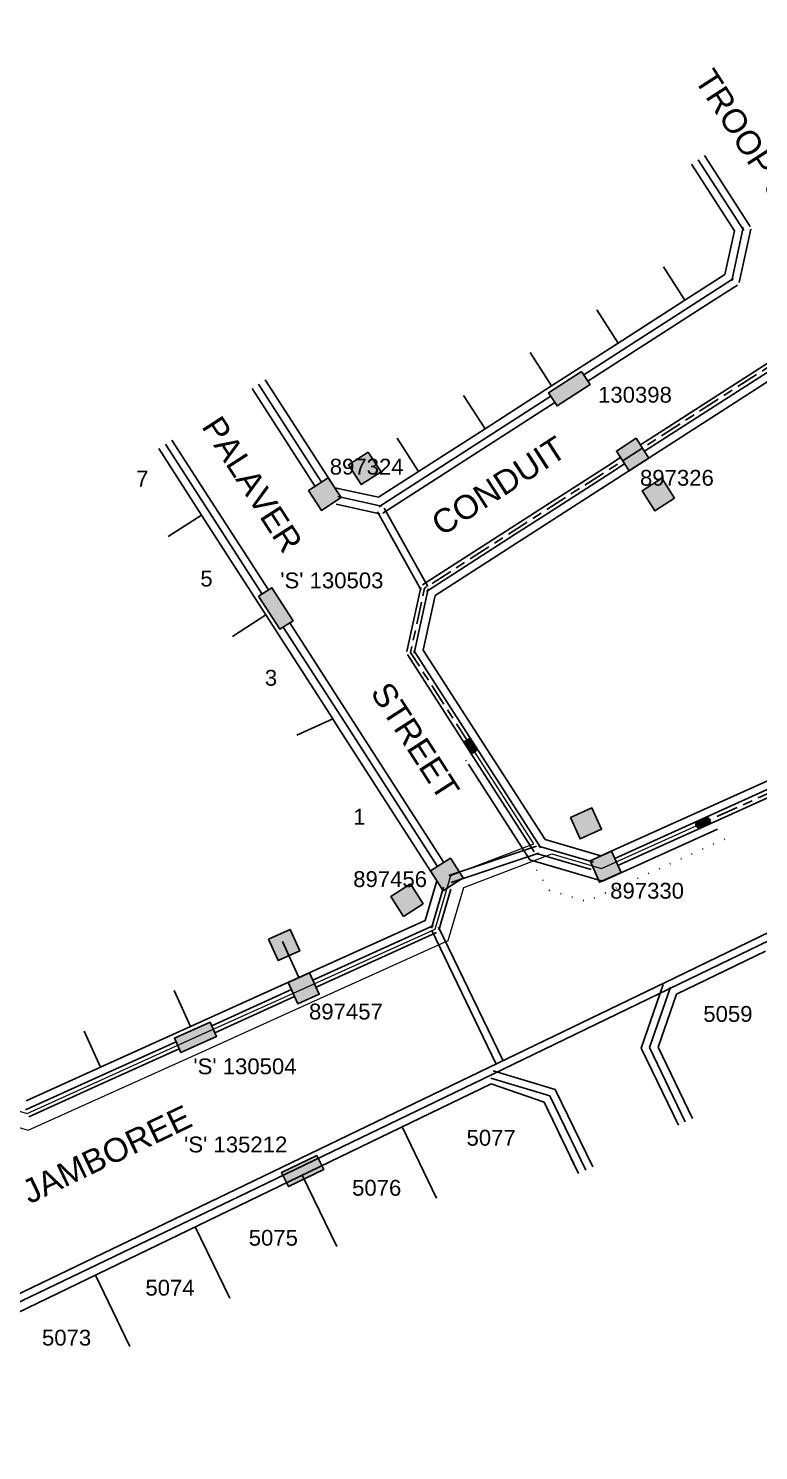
# Model space of a CAD drawing. Header units: metres. Extents: x 296850 to 297285, y 6237337 to 6237631.
# Drawn here: x 297041.2 to 297133.4, y 6237417.9 to 6237597.5 of the extents above; entities that cross this region are included whole.
import ezdxf
from ezdxf.enums import TextEntityAlignment as Align

# ---------------------------------------------------------------- set-up
doc = ezdxf.new("R2010")
doc.units = ezdxf.units.M
doc.header["$LTSCALE"] = 0.7
for name, pattern in [('Cable Exist UG', [8.2, 4, -1.2, 1.8, -1.2]), ('Cable Remove', [2, 0, -2]), ('Dash', [5, 3, -2])]:
    doc.linetypes.add(name, pattern=pattern)
doc.layers.get('0').update_dxf_attribs({"color": 6})
for name, color, linetype in [('_User Miscellaneous6', 7, 'Continuous'), ('_User Miscellaneous7', 150, 'Continuous'), ('_User Miscellaneous8', 7, 'Continuous'), ('_User_HV_Exist', 7, 'Continuous'), ('Cadastre Developer_SP_EXT', 4, 'Continuous'), ('Cadastre Land Parcels_SP_EXT', 4, 'Continuous'), ('Cadastre Roads_SP_EXT', 4, 'Continuous'), ('Duct_SP_EXT', 4, 'Continuous'), ('Equip_SP_HV_NEW', 7, 'Continuous'), ('Mains_HV_MOD', 3, 'Continuous'), ('Mains_HV_NEW_U97', 2, 'Continuous'), ('SupportsUG_SP_LV_EXT', 7, 'Continuous'), ('SupportsUG_SP_LV_SL_EXT', 7, 'Continuous'), ('Trench_SP_NEW', 2, 'Continuous'), ('UG_Details_SP_MISC', 7, 'Continuous')]:
    doc.layers.add(name, color=color, linetype=linetype)
doc.styles.add('ARIAL', font='arial.ttf', dxfattribs={"height": 2})
doc.styles.add('COLUMN_LABEL', font='arial.ttf')
doc.styles.add('POLE_LABEL', font='arial.ttf')
doc.styles.get("Standard").update_dxf_attribs({"font": 'arial.ttf'})
doc.styles.add('style1', font='iso3098b.shx')
doc.linetypes.add('Cable 1', pattern='A,10,-0.1,["//",style1,S=2.5,R=0,X=0.35,Y=-1.25],-5', length=15.1)
doc.linetypes.add('IE Trench HV', pattern='A,8,-2,["/",style1,S=2.5,R=0,X=0.1,Y=-1],-4.5', length=14.5)

# ---------------------------------------------------------------- blocks, each defined once
blk = doc.blocks.new('*U27')
at = {"layer": '_User Miscellaneous7'}
blk.add_hatch(color=256, dxfattribs=at).paths.add_polyline_path([(7.48, -1.49), (7.49, 1.48), (4.52, 1.48), (4.51, -1.49)])
at = {"layer": '_User Miscellaneous8'}
blk.add_hatch(color=256, dxfattribs=at).paths.add_polyline_path([(1.48, -1.49), (1.49, 1.48), (-1.48, 1.49), (-1.49, -1.48)])
at = {"layer": '_User Miscellaneous7'}
blk.add_lwpolyline([(7.49, 1.48), (4.52, 1.48), (4.51, -1.49), (7.48, -1.49)], close=True, dxfattribs=at)
at = {"layer": '_User Miscellaneous8'}
blk.add_lwpolyline([(1.49, 1.48), (-1.48, 1.49), (-1.49, -1.48), (1.48, -1.49)], close=True, dxfattribs=at)
at = {"flags": 9}
for tag, style, p in [('STRUCTURE_PLANT_NUMBER', 'POLE_LABEL', (1.81, 0.03)), ('STREET_CODE', 'COLUMN_LABEL', (1.81, -0.2))]:
    blk.add_attdef(tag, text='', height=0.2, dxfattribs=dict(at, style=style)).set_placement(p, align=Align.MIDDLE_LEFT)
for tag, p in [('COLUMN_TYPE', (1.81, -0.4)), ('OWNED_BY', (1.81, -0.6)), ('STATE', (1.81, -0.8)), ('USAGE', (1.81, -1)), ('STREETNAME', (1.81, -1.6)), ('SUBURB', (1.81, -1.8)), ('LEGEND', (1.81, -1.2)), ('LOCATION', (1.81, -1.4)), ('NOTES', (1.81, -2))]:
    blk.add_attdef(tag, text='', height=0.2, dxfattribs=at).set_placement(p, align=Align.MIDDLE_LEFT)
at = {"flags": 1}
blk.add_attdef('Z', (1.81, -2.35), '', height=0.2, dxfattribs=at)
at = {"layer": '_User Miscellaneous6', "style": 'ARIAL', "flags": 8}
blk.add_attdef('ASSET_NUM', text='', height=2, dxfattribs=at).set_placement((2, 2), align=Align.MIDDLE_LEFT)
blk = doc.blocks.new('COLUMN_EXT')
at = {"layer": '_User Miscellaneous7'}
blk.add_hatch(color=256, dxfattribs=at).paths.add_polyline_path([(-7.49, 1.48), (-7.49, -1.49), (-4.52, -1.49), (-4.52, 1.48)])
at = {"layer": '_User Miscellaneous8'}
blk.add_hatch(color=256, dxfattribs=at).paths.add_polyline_path([(-1.49, 1.48), (-1.49, -1.49), (1.48, -1.49), (1.48, 1.48)])
at = {"layer": '_User Miscellaneous7'}
blk.add_lwpolyline([(-7.49, -1.49), (-4.52, -1.49), (-4.52, 1.48), (-7.49, 1.48)], close=True, dxfattribs=at)
at = {"layer": '_User Miscellaneous8'}
blk.add_lwpolyline([(-1.49, -1.49), (1.48, -1.49), (1.48, 1.48), (-1.49, 1.48)], close=True, dxfattribs=at)
at = {"flags": 9}
for tag, style, p in [('STRUCTURE_PLANT_NUMBER', 'POLE_LABEL', (1.81, 0.03)), ('STREET_CODE', 'COLUMN_LABEL', (1.81, -0.2))]:
    blk.add_attdef(tag, text='', height=0.2, dxfattribs=dict(at, style=style)).set_placement(p, align=Align.MIDDLE_LEFT)
for tag, p in [('COLUMN_TYPE', (1.81, -0.4)), ('OWNED_BY', (1.81, -0.6)), ('STATE', (1.81, -0.8)), ('USAGE', (1.81, -1)), ('STREETNAME', (1.81, -1.6)), ('SUBURB', (1.81, -1.8)), ('LEGEND', (1.81, -1.2)), ('LOCATION', (1.81, -1.4)), ('NOTES', (1.81, -2))]:
    blk.add_attdef(tag, text='', height=0.2, dxfattribs=at).set_placement(p, align=Align.MIDDLE_LEFT)
at = {"flags": 1}
blk.add_attdef('Z', (1.81, -2.35), '', height=0.2, dxfattribs=at)
at = {"layer": '_User Miscellaneous6', "style": 'ARIAL', "flags": 8}
blk.add_attdef('ASSET_NUM', text='', height=2, dxfattribs=at).set_placement((2, 2), align=Align.MIDDLE_LEFT)
blk = doc.blocks.new('*U35')
at = {"layer": '_User Miscellaneous7'}
blk.add_hatch(color=256, dxfattribs=at).paths.add_polyline_path([(7.49, -1.48), (7.48, 1.49), (4.51, 1.49), (4.52, -1.48)])
at = {"layer": '_User Miscellaneous8'}
blk.add_hatch(color=256, dxfattribs=at).paths.add_polyline_path([(1.49, -1.48), (1.48, 1.49), (-1.49, 1.48), (-1.48, -1.49)])
at = {"layer": '_User Miscellaneous7'}
blk.add_lwpolyline([(7.48, 1.49), (4.51, 1.49), (4.52, -1.48), (7.49, -1.48)], close=True, dxfattribs=at)
at = {"layer": '_User Miscellaneous8'}
blk.add_lwpolyline([(1.48, 1.49), (-1.49, 1.48), (-1.48, -1.49), (1.49, -1.48)], close=True, dxfattribs=at)
at = {"flags": 9}
for tag, style, p in [('STRUCTURE_PLANT_NUMBER', 'POLE_LABEL', (1.81, 0.03)), ('STREET_CODE', 'COLUMN_LABEL', (1.81, -0.2))]:
    blk.add_attdef(tag, text='', height=0.2, dxfattribs=dict(at, style=style)).set_placement(p, align=Align.MIDDLE_LEFT)
for tag, p in [('COLUMN_TYPE', (1.81, -0.4)), ('OWNED_BY', (1.81, -0.6)), ('STATE', (1.81, -0.8)), ('USAGE', (1.81, -1)), ('STREETNAME', (1.81, -1.6)), ('SUBURB', (1.81, -1.8)), ('LEGEND', (1.81, -1.2)), ('LOCATION', (1.81, -1.4)), ('NOTES', (1.81, -2))]:
    blk.add_attdef(tag, text='', height=0.2, dxfattribs=at).set_placement(p, align=Align.MIDDLE_LEFT)
at = {"flags": 1}
blk.add_attdef('Z', (1.81, -2.35), '', height=0.2, dxfattribs=at)
at = {"layer": '_User Miscellaneous6', "style": 'ARIAL', "flags": 8}
blk.add_attdef('ASSET_NUM', text='', height=2, dxfattribs=at).set_placement((2, 2), align=Align.MIDDLE_LEFT)
blk = doc.blocks.new('*U26')
at = {"layer": '_User Miscellaneous7'}
blk.add_hatch(color=256, dxfattribs=at).paths.add_polyline_path([(1.4, 7.5), (-1.57, 7.47), (-1.54, 4.5), (1.43, 4.53)])
at = {"layer": '_User Miscellaneous8'}
blk.add_hatch(color=256, dxfattribs=at).paths.add_polyline_path([(1.47, 1.5), (-1.5, 1.47), (-1.47, -1.5), (1.5, -1.47)])
at = {"layer": '_User Miscellaneous7'}
blk.add_lwpolyline([(-1.57, 7.47), (-1.54, 4.5), (1.43, 4.53), (1.4, 7.5)], close=True, dxfattribs=at)
at = {"layer": '_User Miscellaneous8'}
blk.add_lwpolyline([(-1.5, 1.47), (-1.47, -1.5), (1.5, -1.47), (1.47, 1.5)], close=True, dxfattribs=at)
at = {"flags": 9}
for tag, style, p in [('STRUCTURE_PLANT_NUMBER', 'POLE_LABEL', (1.81, 0.03)), ('STREET_CODE', 'COLUMN_LABEL', (1.81, -0.2))]:
    blk.add_attdef(tag, text='', height=0.2, dxfattribs=dict(at, style=style)).set_placement(p, align=Align.MIDDLE_LEFT)
for tag, p in [('COLUMN_TYPE', (1.81, -0.4)), ('OWNED_BY', (1.81, -0.6)), ('STATE', (1.81, -0.8)), ('USAGE', (1.81, -1)), ('STREETNAME', (1.81, -1.6)), ('SUBURB', (1.81, -1.8)), ('LEGEND', (1.81, -1.2)), ('LOCATION', (1.81, -1.4)), ('NOTES', (1.81, -2))]:
    blk.add_attdef(tag, text='', height=0.2, dxfattribs=at).set_placement(p, align=Align.MIDDLE_LEFT)
at = {"flags": 1}
blk.add_attdef('Z', (1.81, -2.35), '', height=0.2, dxfattribs=at)
at = {"layer": '_User Miscellaneous6', "style": 'ARIAL', "flags": 8}
blk.add_attdef('ASSET_NUM', text='', height=2, dxfattribs=at).set_placement((2, 2), align=Align.MIDDLE_LEFT)
blk = doc.blocks.new('*U25')
at = {"layer": '_User Miscellaneous7'}
blk.add_hatch(color=256, dxfattribs=at).paths.add_polyline_path([(-1.49, -7.48), (1.48, -7.49), (1.48, -4.52), (-1.49, -4.51)])
at = {"layer": '_User Miscellaneous8'}
blk.add_hatch(color=256, dxfattribs=at).paths.add_polyline_path([(-1.49, -1.48), (1.48, -1.49), (1.49, 1.48), (-1.48, 1.49)])
at = {"layer": '_User Miscellaneous7'}
blk.add_lwpolyline([(1.48, -7.49), (1.48, -4.52), (-1.49, -4.51), (-1.49, -7.48)], close=True, dxfattribs=at)
at = {"layer": '_User Miscellaneous8'}
blk.add_lwpolyline([(1.48, -1.49), (1.49, 1.48), (-1.48, 1.49), (-1.49, -1.48)], close=True, dxfattribs=at)
at = {"flags": 9}
for tag, style, p in [('STRUCTURE_PLANT_NUMBER', 'POLE_LABEL', (1.81, 0.03)), ('STREET_CODE', 'COLUMN_LABEL', (1.81, -0.2))]:
    blk.add_attdef(tag, text='', height=0.2, dxfattribs=dict(at, style=style)).set_placement(p, align=Align.MIDDLE_LEFT)
for tag, p in [('COLUMN_TYPE', (1.81, -0.4)), ('OWNED_BY', (1.81, -0.6)), ('STATE', (1.81, -0.8)), ('USAGE', (1.81, -1)), ('STREETNAME', (1.81, -1.6)), ('SUBURB', (1.81, -1.8)), ('LEGEND', (1.81, -1.2)), ('LOCATION', (1.81, -1.4)), ('NOTES', (1.81, -2))]:
    blk.add_attdef(tag, text='', height=0.2, dxfattribs=at).set_placement(p, align=Align.MIDDLE_LEFT)
at = {"flags": 1}
blk.add_attdef('Z', (1.81, -2.35), '', height=0.2, dxfattribs=at)
at = {"layer": '_User Miscellaneous6', "style": 'ARIAL', "flags": 8}
blk.add_attdef('ASSET_NUM', text='', height=2, dxfattribs=at).set_placement((2, 2), align=Align.MIDDLE_LEFT)
blk = doc.blocks.new('*U84')
blk.add_hatch(color=256).paths.add_polyline_path([(2.47, -2.49), (2.47, -0.51), (-2.48, -0.51), (-2.48, -2.49)])
blk.add_lwpolyline([(2.47, -0.51), (-2.48, -0.51), (-2.48, -2.49), (2.47, -2.49)], close=True)
for tag, p, flags in [('OWNED_BY', (0, 1.3), 9), ('STATE', (0, 1.1), 9), ('SUPPORT_TYPE', (0, 0.9), 9), ('USAGE', (0, 0.7), 9), ('LEGEND', (0, 0.5), 9), ('LOCATION', (0, 0.3), 9), ('NOTES', (0, 0.1), 9), ('PARENT', (0, -0.1), 9), ('STREETNAME', (0, -0.3), 9), ('SUBURB', (0, -0.5), 1)]:
    blk.add_attdef(tag, p, '', height=0.2, dxfattribs=dict(flags=flags))
at = {"layer": '_User Miscellaneous6', "style": 'ARIAL', "flags": 8}
blk.add_attdef('ASSET_NUM', text='', height=2, dxfattribs=at).set_placement((1.5, 7.5), align=Align.TOP_LEFT)
blk = doc.blocks.new('*U88')
blk.add_hatch(color=256).paths.add_polyline_path([(2.47, -2.49), (2.47, -0.51), (-2.48, -0.51), (-2.48, -2.49)])
blk.add_lwpolyline([(2.47, -0.51), (-2.48, -0.51), (-2.48, -2.49), (2.47, -2.49)], close=True)
for tag, p, flags in [('OWNED_BY', (0, 1.3), 9), ('STATE', (0, 1.1), 9), ('SUPPORT_TYPE', (0, 0.9), 9), ('USAGE', (0, 0.7), 9), ('LEGEND', (0, 0.5), 9), ('LOCATION', (0, 0.3), 9), ('NOTES', (0, 0.1), 9), ('PARENT', (0, -0.1), 9), ('STREETNAME', (0, -0.3), 9), ('SUBURB', (0, -0.5), 1)]:
    blk.add_attdef(tag, p, '', height=0.2, dxfattribs=dict(flags=flags))
at = {"layer": '_User Miscellaneous6', "style": 'ARIAL', "flags": 8}
blk.add_attdef('ASSET_NUM', text='', height=2, dxfattribs=at).set_placement((1.5, 7.5), align=Align.TOP_LEFT)
blk = doc.blocks.new('*U81')
blk.add_hatch(color=256).paths.add_polyline_path([(2.46, -2.51), (2.47, -0.53), (-2.48, -0.49), (-2.49, -2.47)])
blk.add_lwpolyline([(2.47, -0.53), (-2.48, -0.49), (-2.49, -2.47), (2.46, -2.51)], close=True)
for tag, p, flags in [('OWNED_BY', (0, 1.3), 9), ('STATE', (0, 1.1), 9), ('SUPPORT_TYPE', (0, 0.9), 9), ('USAGE', (0, 0.7), 9), ('LEGEND', (0, 0.5), 9), ('LOCATION', (0, 0.3), 9), ('NOTES', (0, 0.1), 9), ('PARENT', (0, -0.1), 9), ('STREETNAME', (0, -0.3), 9), ('SUBURB', (0, -0.5), 1)]:
    blk.add_attdef(tag, p, '', height=0.2, dxfattribs=dict(flags=flags))
at = {"layer": '_User Miscellaneous6', "style": 'ARIAL', "flags": 8}
blk.add_attdef('ASSET_NUM', text='', height=2, dxfattribs=at).set_placement((1.5, 7.5), align=Align.TOP_LEFT)
blk = doc.blocks.new('HV_STJ_NEW')
blk.add_hatch(color=256).paths.add_polyline_path([(0.91, 0.13, 0.414214), (0.59, 0.45), (-0.59, 0.45, 0.414214), (-0.91, 0.13), (-0.91, -0.13, 0.414214), (-0.59, -0.45), (0.59, -0.45, 0.414214), (0.91, -0.13)])
blk.add_lwpolyline([(-0.91, 0.13), (-0.91, -0.13, 0.414214), (-0.59, -0.45), (0.59, -0.45, 0.414214), (0.91, -0.13), (0.91, 0.13, 0.414214), (0.59, 0.45), (-0.59, 0.45, 0.414214)], format="xyb", close=True)
for tag, flags, p in [('ORIENTATION', 9, (1.5, 0)), ('OWNED_BY', 9, (1.5, -0.8)), ('OPERATED_BY', 9, (1.5, -1)), ('TYPE', 9, (1.5, -1.4)), ('OPERATING_VOLTAGE', 9, (1.5, -1.6)), ('CONSTRUCTED_VOLTAGE', 9, (1.5, -1.8)), ('USAGE', 9, (1.5, -0.2)), ('LEGEND', 9, (1.5, -0.4)), ('NOTES', 9, (1.5, -0.6)), ('MAINTAINED_BY', 9, (1.5, -1.2)), ('Z', 1, (1.5, -2.2)), ('NUMBER_OF_PHASES', 9, (1.5, -2))]:
    blk.add_attdef(tag, text='', height=0.2, dxfattribs=dict(flags=flags)).set_placement(p, align=Align.MIDDLE_LEFT)
blk = doc.blocks.new('PILLAR_EXT')
blk.add_hatch(color=256).paths.add_polyline_path([(-2.475, 2.49), (-2.475, 0.51), (2.475, 0.51), (2.475, 2.49)])
blk.add_lwpolyline([(-2.475, 0.51), (2.475, 0.51), (2.475, 2.49), (-2.475, 2.49)], close=True)
for tag, p, flags in [('OWNED_BY', (0, 1.3), 9), ('STATE', (0, 1.1), 9), ('SUPPORT_TYPE', (0, 0.9), 9), ('USAGE', (0, 0.7), 9), ('LEGEND', (0, 0.5), 9), ('LOCATION', (0, 0.3), 9), ('NOTES', (0, 0.1), 9), ('PARENT', (0, -0.1), 9), ('STREETNAME', (0, -0.3), 9), ('SUBURB', (0, -0.5), 1)]:
    blk.add_attdef(tag, p, '', height=0.2, dxfattribs=dict(flags=flags))
at = {"layer": '_User Miscellaneous6', "style": 'ARIAL', "flags": 8}
blk.add_attdef('ASSET_NUM', text='', height=2, dxfattribs=at).set_placement((1.5, 7.5), align=Align.TOP_LEFT)

msp = doc.modelspace()

# ---------------------------------------------------------------- linework, layer by layer
at = {"layer": '_User_HV_Exist', "linetype": 'Cable Exist UG', "flags": 128}
for points in [[(297204.24, 6237567.85), (297209.66, 6237559.42), (297225.86, 6237569.84), (297210.2, 6237594.18), (297209.18, 6237595.77), (297201.06, 6237597.53), (297165.4, 6237574.58), (297154.79, 6237567.76), (297121.8, 6237546.53), (297114.48, 6237541.82), (297091.18, 6237526.83), (297089.42, 6237518.71), (297097.02, 6237506.9)], [(297242.55, 6237534.46), (297234.79, 6237544.48), (297234.79, 6237544.48), (297172.14, 6237517.88), (297126.34, 6237497.18)]]:
    msp.add_lwpolyline(points, dxfattribs=at)
at = {"layer": 'Cadastre Developer_SP_EXT', "linetype": 'Dash'}
msp.add_line((297110.62, 6237452.89), (297106.27, 6237461.89), dxfattribs=at)
at = {"layer": 'Cadastre Land Parcels_SP_EXT', "linetype": 'Continuous'}
for p, q in [((297130.3, 6237571.98), (297124.89, 6237580.39)), ((297129.1, 6237566.45), (297130.3, 6237571.98)), ((297124.05, 6237563.2), (297121.35, 6237567.41)), ((297124.05, 6237563.2), (297129.1, 6237566.45)), ((297115.64, 6237557.79), (297124.05, 6237563.2)), ((297115.64, 6237557.79), (297112.94, 6237562)), ((297107.23, 6237552.38), (297115.64, 6237557.79)), ((297107.23, 6237552.38), (297104.53, 6237556.59)), ((297071.07, 6237553.13), (297079.84, 6237539.51)), ((297135.25, 6237553.4), (297092.51, 6237525.9)), ((297098.82, 6237546.97), (297096.12, 6237551.17)), ((297098.82, 6237546.97), (297107.23, 6237552.38)), ((297090.41, 6237541.56), (297087.71, 6237545.76)), ((297090.41, 6237541.56), (297098.82, 6237546.97)), ((297063.03, 6237536.06), (297057.62, 6237544.47)), ((297085.37, 6237538.31), (297090.41, 6237541.56)), ((297079.84, 6237539.51), (297085.37, 6237538.31)), ((297063.03, 6237536.06), (297058.82, 6237533.36)), ((297067.07, 6237529.78), (297063.03, 6237536.06)), ((297071.14, 6237523.45), (297067.07, 6237529.78)), ((297092.51, 6237525.9), (297091.01, 6237519)), ((297066.94, 6237520.74), (297071.14, 6237523.45)), ((297079.6, 6237510.31), (297071.14, 6237523.45)), ((297091.01, 6237519), (297106.41, 6237495.07)), ((297113.43, 6237493), (297171.53, 6237519.25)), ((297075.04, 6237508.25), (297079.6, 6237510.31)), ((297079.98, 6237509.71), (297079.6, 6237510.31)), ((297092.75, 6237489.86), (297079.98, 6237509.71)), ((297106.41, 6237495.07), (297113.43, 6237493)), ((297091.27, 6237484.85), (297092.75, 6237489.86)), ((297075.31, 6237477.64), (297091.27, 6237484.85)), ((297075.31, 6237477.64), (297073.25, 6237482.2)), ((297134.25, 6237480.97), (297123, 6237475.53)), ((297061.64, 6237471.47), (297075.31, 6237477.64)), ((297061.64, 6237471.47), (297059.58, 6237476.02)), ((297123, 6237475.53), (297120.67, 6237468.85)), ((297050.25, 6237466.32), (297048.19, 6237470.88)), ((297050.25, 6237466.32), (297061.64, 6237471.47)), ((297120.67, 6237468.85), (297125.03, 6237459.85)), ((297040.89, 6237462.09), (297050.25, 6237466.32)), ((297036.12, 6237433.53), (297099.59, 6237464.21)), ((297106.27, 6237461.89), (297099.59, 6237464.21)), ((297099.59, 6237464.21), (297106.27, 6237461.89)), ((297106.27, 6237461.89), (297110.62, 6237452.89)), ((297088.34, 6237458.77), (297092.69, 6237449.77)), ((297075.73, 6237452.68), (297080.09, 6237443.68)), ((297062.23, 6237446.15), (297066.58, 6237437.15)), ((297049.63, 6237440.06), (297053.98, 6237431.05))]:
    msp.add_line(p, q, dxfattribs=at)
at = {"layer": 'Duct_SP_EXT'}
for p, q in [((297126.55, 6237581.46), (297132.3, 6237572.53)), ((297125.75, 6237580.94), (297131.49, 6237572.01)), ((297131.43, 6237572.37), (297129.97, 6237565.63)), ((297132.37, 6237572.17), (297130.9, 6237565.42)), ((297159.8, 6237571.55), (297118.43, 6237544.93)), ((297160.32, 6237570.74), (297118.95, 6237544.13)), ((297130.18, 6237565.93), (297127.46, 6237564.18)), ((297130.7, 6237565.12), (297127.98, 6237563.37)), ((297127.46, 6237564.18), (297111.28, 6237553.77)), ((297127.98, 6237563.37), (297111.8, 6237552.96)), ((297078.18, 6237540.21), (297070.22, 6237552.58)), ((297077.37, 6237539.69), (297069.41, 6237552.06)), ((297107.12, 6237551.09), (297085.4, 6237537.12)), ((297107.64, 6237550.28), (297085.92, 6237536.31)), ((297064.7, 6237537.12), (297059.28, 6237545.54)), ((297063.9, 6237536.6), (297058.47, 6237545.03)), ((297114.18, 6237542.2), (297106.26, 6237537.11)), ((297115.93, 6237543.33), (297114.18, 6237542.2)), ((297116.45, 6237542.52), (297114.7, 6237541.39)), ((297114.7, 6237541.39), (297106.78, 6237536.3)), ((297085.76, 6237537.18), (297080.21, 6237538.39)), ((297070.66, 6237526.08), (297063.9, 6237536.6)), ((297063.9, 6237536.6), (297063.9, 6237536.6)), ((297071.47, 6237526.6), (297064.7, 6237537.12)), ((297064.7, 6237537.12), (297064.7, 6237537.12)), ((297085.55, 6237536.24), (297080.01, 6237537.45)), ((297085.24, 6237536.48), (297090.76, 6237526.59)), ((297086.08, 6237536.95), (297091.6, 6237527.06)), ((297106.26, 6237537.11), (297102.11, 6237534.43)), ((297106.78, 6237536.3), (297102.63, 6237533.63)), ((297102.11, 6237534.43), (297090.92, 6237527.23)), ((297102.63, 6237533.63), (297091.44, 6237526.42)), ((297090.71, 6237526.93), (297088.95, 6237518.81)), ((297091.65, 6237526.73), (297089.89, 6237518.61)), ((297080.59, 6237510.65), (297073.34, 6237521.92)), ((297081.4, 6237511.17), (297074.15, 6237522.44)), ((297089.01, 6237518.45), (297105.04, 6237493.53)), ((297089.82, 6237518.97), (297105.85, 6237494.05)), ((297093.61, 6237492.18), (297081.4, 6237511.17)), ((297092.8, 6237491.67), (297080.59, 6237510.65)), ((297115.2, 6237492.68), (297136.61, 6237502.35)), ((297115.6, 6237491.81), (297137, 6237501.48)), ((297105.3, 6237494.25), (297094.23, 6237490.55)), ((297105.6, 6237493.34), (297094.54, 6237489.64)), ((297105.31, 6237493.33), (297112.23, 6237491.29)), ((297105.58, 6237494.25), (297112.5, 6237492.21)), ((297121.58, 6237477.04), (297151.52, 6237491.52)), ((297122, 6237476.18), (297151.94, 6237490.66)), ((297092.05, 6237483.9), (297093.58, 6237489.06)), ((297092.97, 6237483.63), (297094.5, 6237488.79)), ((297077.09, 6237477.33), (297092.32, 6237484.21)), ((297077.48, 6237476.45), (297092.71, 6237483.33)), ((297092.08, 6237483.57), (297100.22, 6237466.72)), ((297092.94, 6237483.99), (297101.09, 6237467.14)), ((297121.58, 6237477.04), (297099.29, 6237466.27)), ((297069.11, 6237473.72), (297074.37, 6237476.12)), ((297069.51, 6237472.85), (297074.77, 6237475.24)), ((297122, 6237476.18), (297099.71, 6237465.4)), ((297064.32, 6237471.56), (297069.11, 6237473.72)), ((297064.71, 6237470.68), (297069.51, 6237472.85)), ((297050.1, 6237465.13), (297059.81, 6237469.52)), ((297050.49, 6237464.26), (297060.2, 6237468.64)), ((297099.29, 6237466.27), (297068.48, 6237451.41)), ((297040.8, 6237460.93), (297050.1, 6237465.13)), ((297099.71, 6237465.4), (297068.9, 6237450.54)), ((297041.19, 6237460.06), (297050.49, 6237464.26)), ((297068.48, 6237451.41), (297007.84, 6237422.28)), ((297068.9, 6237450.54), (297008.25, 6237421.42))]:
    msp.add_line(p, q, dxfattribs=at)
at = {"layer": 'Mains_HV_MOD', "color": 1, "linetype": 'Cable Remove', "flags": 128}
msp.add_lwpolyline([(297129.09, 6237495.14), (297111.66, 6237487.26), (297106.97, 6237488.65), (297095.8, 6237506.01)], dxfattribs=at)
at = {"layer": 'Mains_HV_NEW_U97', "color": 2, "linetype": 'Cable 1', "lineweight": 0, "ltscale": 0.8}
for points in [[(296963.27, 6237419.79), (296963.53, 6237419.79), (296987.35, 6237431.08), (296998.58, 6237436.4), (297007.68, 6237440.71), (297023.47, 6237448.2), (297026.88, 6237460.13), (297032.97, 6237462.86), (297041, 6237460.49), (297050.87, 6237464.95), (297062.26, 6237470.1), (297075.93, 6237476.28), (297092.51, 6237483.77), (297094.51, 6237490.54), (297104.98, 6237494.53), (297097.02, 6237506.9)], [(296964.21, 6237417.9), (296988.21, 6237429.27), (296999.5, 6237434.63), (297008.54, 6237438.91), (297025.15, 6237446.78), (297028.55, 6237458.68), (297033.12, 6237460.74), (297041.14, 6237458.36), (297051.69, 6237463.13), (297063.08, 6237468.28), (297076.75, 6237474.45), (297094.17, 6237482.32), (297096.15, 6237489.02), (297107.26, 6237493.26), (297113.54, 6237491.4), (297126.34, 6237497.18)]]:
    msp.add_lwpolyline(points, dxfattribs=at)
at = {"layer": 'Trench_SP_NEW', "linetype": 'IE Trench HV', "ltscale": 0.9, "flags": 128}
msp.add_lwpolyline([(297096.72, 6237504.58), (297104.49, 6237492.51), (297113.65, 6237489.81), (297128.19, 6237496.38)], dxfattribs=at)
at = {"layer": 'UG_Details_SP_MISC'}
for p, q in [((297118.53, 6237468.73), (297121.33, 6237476.77)), ((297119.57, 6237468.79), (297122.24, 6237476.45)), ((297123.24, 6237458.99), (297118.53, 6237468.73)), ((297124.11, 6237459.41), (297119.57, 6237468.79)), ((297099.57, 6237464.94), (297107.01, 6237462.7)), ((297099.85, 6237465.86), (297107.69, 6237463.5)), ((297107.01, 6237462.7), (297111.54, 6237453.33)), ((297107.69, 6237463.5), (297112.41, 6237453.75))]:
    msp.add_line(p, q, dxfattribs=at)

# ---------------------------------------------------------------- block references
at = {"layer": 'Equip_SP_HV_NEW'}
for p, rotation in [((297097.02, 6237506.9), 302.7579192940499), ((297126.34, 6237497.18), 204.3137084844784)]:
    msp.add_blockref('HV_STJ_NEW', p, dxfattribs=dict(at, rotation=rotation))
at = {"layer": 'SupportsUG_SP_LV_EXT'}
ref = msp.add_blockref('*U84', (297108.65, 6237553.29), dxfattribs=dict(at, rotation=32.83510157009509))
ref.add_attrib('ASSET_NUM_001', '130398', (297113.09, 6237550.26), dxfattribs={"layer": '_User Miscellaneous6', "height": 2, "style": 'ARIAL'})
ref = msp.add_blockref('*U88', (297071.14, 6237523.45), dxfattribs=dict(at, rotation=122.7585877489995))
ref.add_attrib('ASSET_NUM_001', "'S' 130503", (297072.96, 6237526.81), dxfattribs={"layer": '_User Miscellaneous6', "height": 2, "style": 'ARIAL'})
ref = msp.add_blockref('*U81', (297061.64, 6237471.47), dxfattribs=dict(at, rotation=24.66106595252404))
ref.add_attrib('ASSET_NUM_001', "'S' 130504", (297061.99, 6237465.43), dxfattribs={"layer": '_User Miscellaneous6', "height": 2, "style": 'ARIAL'})
ref = msp.add_blockref('PILLAR_EXT', (297075.13, 6237454.56), dxfattribs=dict(at, rotation=205.8012325100597))
ref.add_attrib('ASSET_NUM_001', "'S' 135212", (297060.82, 6237455.56), dxfattribs={"layer": '_User Miscellaneous6', "height": 2, "style": 'ARIAL'})
at = {"layer": 'SupportsUG_SP_LV_SL_EXT'}
ref = msp.add_blockref('COLUMN_EXT', (297117.45, 6237543.71), dxfattribs=dict(at, rotation=122.7585564930316))
ref.add_attrib('ASSET_NUM_001', '897326', (297118.39, 6237539.77), dxfattribs={"layer": '_User Miscellaneous6', "height": 2, "style": 'ARIAL'})
ref = msp.add_blockref('*U35', (297078.59, 6237538.71), dxfattribs=dict(at, rotation=32.75857545541903))
ref.add_attrib('ASSET_NUM_001', '897324', (297079.21, 6237541.18), dxfattribs={"layer": '_User Miscellaneous6', "height": 2, "style": 'ARIAL'})
ref = msp.add_blockref('*U27', (297114.04, 6237491.65), dxfattribs=dict(at, rotation=114.3159090421839))
ref.add_attrib('ASSET_NUM_001', '897330', (297114.62, 6237487.61), dxfattribs={"layer": '_User Miscellaneous6', "height": 2, "style": 'ARIAL'})
ref = msp.add_blockref('*U26', (297094, 6237490.67), dxfattribs=dict(at, rotation=122.0892749075089))
ref.add_attrib('ASSET_NUM_001', '897456', (297082.17, 6237489.08), dxfattribs={"layer": '_User Miscellaneous6', "height": 2, "style": 'ARIAL'})
ref = msp.add_blockref('*U25', (297075.92, 6237476.29), dxfattribs=dict(at, rotation=204.3157686598707))
ref.add_attrib('ASSET_NUM_001', '897457', (297076.59, 6237472.35), dxfattribs={"layer": '_User Miscellaneous6', "height": 2, "style": 'ARIAL'})

# ---------------------------------------------------------------- texts
at = {"layer": 'Cadastre Developer_SP_EXT'}
for s, p in [('5059', (297126.38, 6237472.05)), ('5077', (297096.48, 6237456.41)), ('5076', (297082.03, 6237450.09)), ('5075', (297068.98, 6237443.78)), ('5074', (297055.93, 6237437.47)), ('5073', (297042.87, 6237431.16))]:
    msp.add_text(s, height=2, dxfattribs=at).set_placement(p)
at = {"layer": 'Cadastre Land Parcels_SP_EXT'}
for s, p in [('7', (297054.76, 6237539.66)), ('5', (297062.87, 6237527.04)), ('3', (297071.01, 6237514.51)), ('1', (297082.17, 6237496.96))]:
    msp.add_text(s, height=2, dxfattribs=at).set_placement(p)
at = {"layer": 'Cadastre Roads_SP_EXT', "color": 3}
for s, rotation, p in [('TROOP ST.', 302.8265, (297125.17, 6237591.09)), ('PALAVER', 302.8265, (297062.94, 6237547.25)), ('CONDUIT', 32.9223, (297093.33, 6237533.31)), ('STREET', 302.8265, (297084.26, 6237513.67)), ('JAMBOREE', 25.5858, (297041.3, 6237449))]:
    msp.add_text(s, height=3, rotation=rotation, dxfattribs=at).set_placement(p)

doc.saveas('drawing.dxf')
